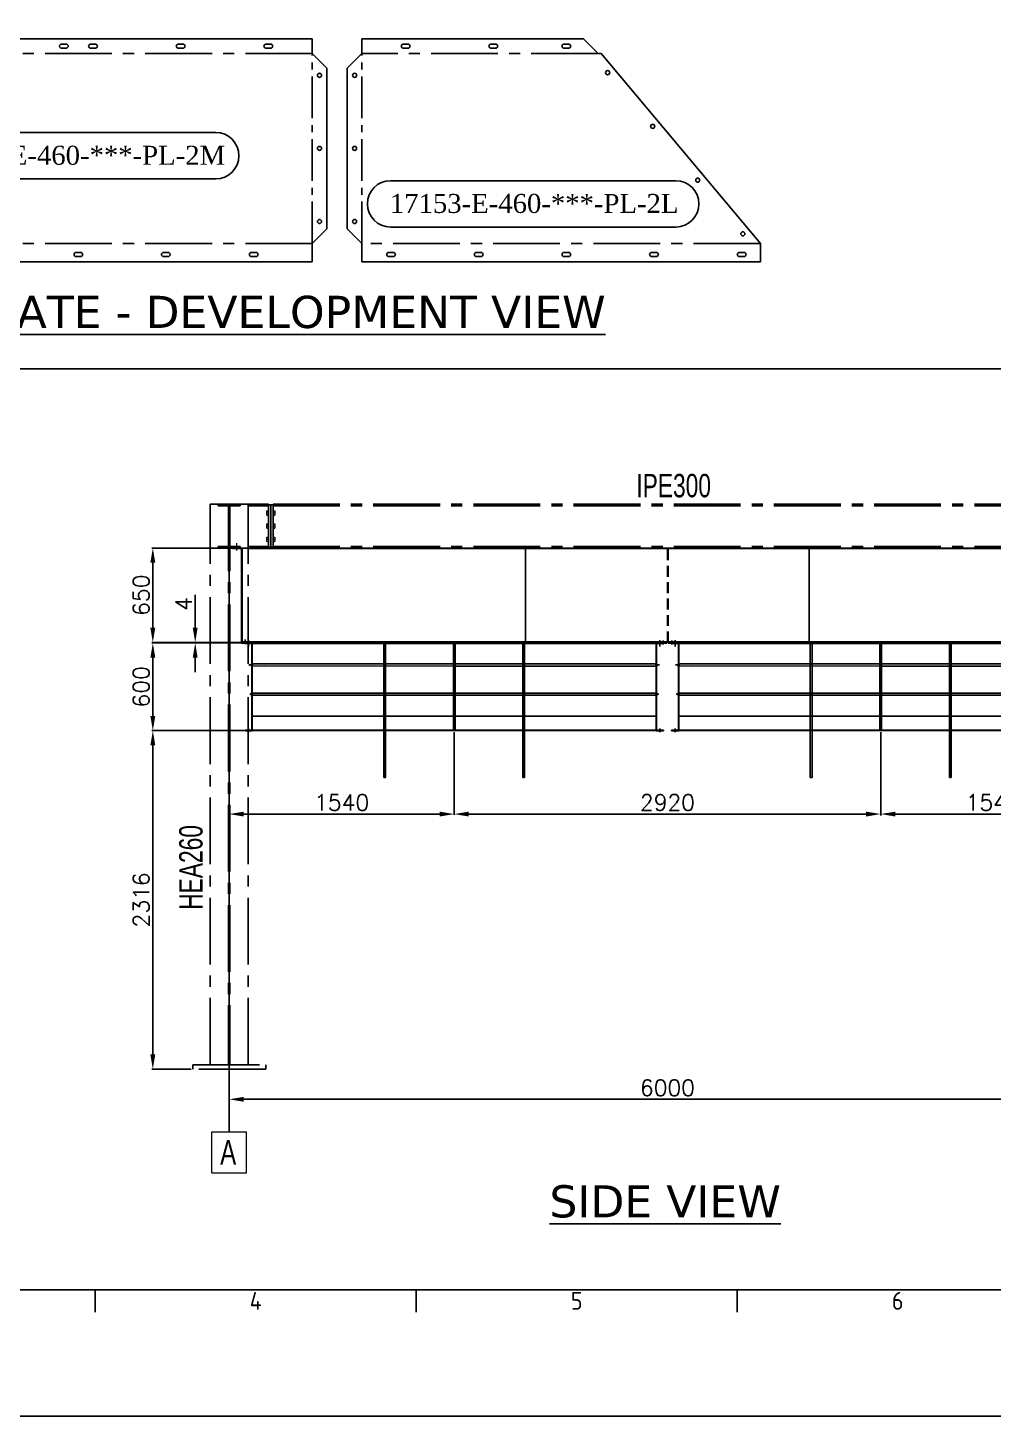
# Model space of a CAD drawing. Header units: inches. Extents: x 212980 to 238967, y -33384 to 2238.
# Drawn here: x 224353 to 227657, y -10625 to -5873 of the extents above; entities that cross this region are included whole.
import ezdxf
from ezdxf.enums import TextEntityAlignment as Align

# ---------------------------------------------------------------- set-up
doc = ezdxf.new("R2010")
doc.units = ezdxf.units.IN
doc.header["$LTSCALE"] = 15
doc.header["$MEASUREMENT"] = 0
for name, pattern in [('CENTER2', [28.575, 19.05, -3.175, 3.175, -3.175]), ('HIDDEN', [0.375, 0.25, -0.125]), ('XKITLINE00', [0])]:
    doc.linetypes.add(name, pattern=pattern)
doc.layers.get('Defpoints').update_dxf_attribs({"lineweight": 0})
for name, color, linetype in [('1', 1, 'Continuous'), ('3-TEXT', 7, 'Continuous'), ('5', 8, 'Continuous'), ('CADRE', 5, 'Continuous'), ('CLOWD', 3, 'Continuous'), ('line', 7, 'Continuous')]:
    doc.layers.add(name, color=color, linetype=linetype)
doc.layers.add('Bolt', color=7, linetype='Continuous', lineweight=0)
doc.layers.add('Part', color=2, linetype='Continuous', lineweight=0)
doc.styles.add('ARIAL_NARROW', font='ARIALN.TTF')
doc.styles.add('ISO Proportional', font='isocp.shx')
doc.styles.add('ROMANS', font='ROMANS.shx')
doc.styles.add('style7', font='times.ttf', dxfattribs={"height": 24})
doc.styles.add('ver', font='verdana.ttf')
doc.dimstyles.new('4', dxfattribs={"dimtxt": 55, "dimasz": 50, "dimexe": 3, "dimexo": 5, "dimgap": 12, "dimtad": 1, "dimdec": 0, "dimdsep": 46, "dimtxsty": 'ROMANS', "dimcen": 2.5, "dimclrd": 6, "dimclre": 6, "dimclrt": 2, "dimadec": 0, "dimazin": 0, "dimtfac": 1, "dimtdec": 0, "dimtmove": 0, "dimatfit": 3, "dimfxl": 1, "dimarcsym": 0})

# ---------------------------------------------------------------- blocks, each defined once
blk = doc.blocks.new('ZCF')
at = {"color": 3, "linetype": 'CENTER2', "ltscale": 7}
for p, q in [((137457.4, -43441), (137457.4, -43397.5)), ((140272.4, -43441), (140272.4, -43397.5)), ((140272.4, -43441), (140272.4, -43397.5)), ((137489.9, -43566), (137459.7, -43566)), ((140239.8, -43566), (140270.1, -43566)), ((140239.8, -43566), (140270.1, -43566)), ((137489.9, -43766), (137465.2, -43766)), ((140239.8, -43766), (140264.6, -43766)), ((140239.8, -43766), (140264.6, -43766))]:
    blk.add_line(p, q, dxfattribs=at)
for p, q in [((138859.2, -43419.2), (137564.8, -43419.1)), ((140156.1, -43419), (138870.5, -43419.2)), ((138859.2, -43558.7), (137566.7, -43558.6)), ((138859.2, -43573.4), (137566.9, -43573.3)), ((138870.5, -43558.7), (140154.1, -43558.6)), ((138870.5, -43573.4), (140153.8, -43573.4)), ((140248.2, -43558.6), (140251.4, -43558.6)), ((140248.2, -43573.4), (140251.4, -43573.4)), ((138859.2, -43758.7), (137566.7, -43758.6)), ((138859.2, -43773.4), (137566.9, -43773.3)), ((138870.5, -43758.7), (140154.1, -43758.6)), ((138870.5, -43773.4), (140153.8, -43773.4)), ((140248.2, -43758.6), (140251.4, -43758.6)), ((140248.2, -43773.4), (140251.4, -43773.4))]:
    blk.add_line(p, q)
at = {"color": 3, "linetype": 'CENTER2', "ltscale": 8}
for p, q in [((137457.4, -44027.2), (137457.4, -44000.7)), ((140272.4, -44027.2), (140272.4, -44000.7)), ((140272.4, -44027.2), (140272.4, -44000.7))]:
    blk.add_line(p, q, dxfattribs=at)
at = {"color": 42, "linetype": 'HIDDEN', "ltscale": 7}
blk.add_line((137482.4, -44012.8), (137484.2, -44012.8), dxfattribs=at)
at = {"layer": '1', "color": 0}
for p, q in [((138859.2, -43416), (138859.2, -44016)), ((138864.9, -43416), (138864.9, -44016)), ((138870.5, -43416), (138870.5, -44016)), ((137482.4, -44012.7), (138859.2, -44012.8))]:
    blk.add_line(p, q, dxfattribs=at)
at = {"layer": 'line'}
for p, q in [((137432.4, -43416), (140297.4, -43416)), ((137432.4, -43416), (137432.4, -43419.2)), ((137432.4, -43419.2), (137473.2, -43419.2)), ((137473.2, -43419.2), (137573.8, -43419)), ((137479.2, -43425.2), (137479.2, -43555.6)), ((137482.4, -43425.2), (137482.4, -43555.6)), ((140256.6, -43419.2), (140156.1, -43419)), ((140247.4, -43425.2), (140247.4, -43555.6)), ((140247.4, -43425.2), (140247.4, -43555.6)), ((140297.4, -43419.2), (140249.6, -43419.2)), ((140250.6, -43425.2), (140250.6, -43555.6)), ((140250.6, -43425.2), (140250.6, -43555.6)), ((140297.4, -43419.2), (140256.6, -43419.2)), ((140297.4, -43419.2), (140256.6, -43419.2)), ((140297.4, -43416), (140297.4, -43419.2)), ((140297.4, -43416), (140297.4, -43419.2)), ((137566.7, -43558.6), (137478.4, -43558.6)), ((137566.9, -43573.3), (137478.4, -43573.4)), ((137479.2, -43576.4), (137479.2, -43755.6)), ((137482.4, -43576.4), (137482.4, -43755.6)), ((140153.8, -43573.4), (140251.4, -43573.4)), ((140154.1, -43558.6), (140251.4, -43558.6)), ((140247.4, -43576.4), (140247.4, -43755.6)), ((140247.4, -43576.4), (140247.4, -43755.6)), ((140250.6, -43576.4), (140250.6, -43755.6)), ((140250.6, -43576.4), (140250.6, -43755.6)), ((137566.7, -43758.6), (137478.4, -43758.6)), ((137566.9, -43773.3), (137478.4, -43773.4)), ((137479.2, -43776.4), (137479.2, -44012.8)), ((137482.4, -43776.4), (137482.4, -44012.8)), ((140153.8, -43773.4), (140251.4, -43773.4)), ((140154.1, -43758.6), (140251.4, -43758.6)), ((140247.4, -43776.4), (140247.4, -44012.7)), ((140247.4, -43776.4), (140247.4, -44012.7)), ((140250.6, -43776.4), (140250.6, -43922.4)), ((140250.6, -43776.4), (140250.6, -44012.8)), ((137576.5, -43916), (137479.2, -43916)), ((137567.6, -43915.8), (138859.2, -43916)), ((138870.5, -43916), (140153.2, -43916)), ((140153.2, -43916), (140250.6, -43916)), ((140247.4, -43916), (140250.6, -43916)), ((137432.4, -44012.8), (137468.4, -44012.8)), ((137432.4, -44016), (137432.4, -44012.8)), ((137432.4, -44012.8), (137479.2, -44012.8)), ((137432.4, -44016), (137432.4, -44012.8)), ((137468.4, -44016), (137432.4, -44016)), ((137432.4, -44016), (137482.4, -44016)), ((137457.4, -44016), (140247.4, -44015.8)), ((140247.4, -44012.6), (138870.5, -44012.8)), ((140247.4, -44016), (140247.4, -44012.8)), ((140247.4, -44016), (140247.4, -44012.8)), ((140297.4, -44016), (140247.4, -44016)), ((140297.4, -44016), (140247.4, -44016)), ((140297.4, -44012.8), (140250.6, -44012.8)), ((140297.4, -44012.8), (140261.4, -44012.8)), ((140261.4, -44016), (140297.4, -44016)), ((140261.4, -44016), (140297.4, -44016)), ((140297.4, -44012.8), (140272.4, -44012.8)), ((140297.4, -44012.8), (140272.4, -44012.8)), ((140297.4, -44016), (140297.4, -44012.8)), ((140297.4, -44016), (140297.4, -44012.8)), ((140297.4, -44016), (140297.4, -44012.8)), ((140297.4, -44016), (140297.4, -44012.8))]:
    blk.add_line(p, q, dxfattribs=at)
for centre, radius, start, end in [((137473.2, -43425.2), 9.2, 0, 90), ((137473.2, -43425.2), 6, 0, 90), ((140256.6, -43425.2), 9.2, 90, 180), ((140256.6, -43425.2), 9.2, 90, 180), ((140256.6, -43425.2), 6, 90, 180), ((140256.6, -43425.2), 6, 90, 180), ((137479.2, -43566), 6, 120, 240), ((137473.2, -43555.6), 6, 300, 0), ((137473.2, -43576.4), 6, 0, 60), ((137482.4, -43566), 6, 120, 240), ((137476.4, -43555.6), 6, 300, 0), ((137476.4, -43576.4), 6, 0, 60), ((140253.4, -43555.6), 6, 180, 240), ((140253.4, -43555.6), 6, 180, 240), ((140253.4, -43576.4), 6, 120, 180), ((140253.4, -43576.4), 6, 120, 180), ((140247.4, -43566), 6, 300, 60), ((140247.4, -43566), 6, 300, 60), ((140256.6, -43555.6), 6, 180, 240), ((140256.6, -43555.6), 6, 180, 240), ((140256.6, -43576.4), 6, 120, 180), ((140256.6, -43576.4), 6, 120, 180), ((140250.6, -43566), 6, 300, 60), ((140250.6, -43566), 6, 300, 60), ((137479.2, -43766), 6, 120, 240), ((137473.2, -43755.6), 6, 300, 0), ((137473.2, -43776.4), 6, 0, 60), ((137482.4, -43766), 6, 120, 240), ((137476.4, -43755.6), 6, 300, 0), ((137476.4, -43776.4), 6, 0, 60), ((140253.4, -43755.6), 6, 180, 240), ((140253.4, -43755.6), 6, 180, 240), ((140253.4, -43776.4), 6, 120, 180), ((140253.4, -43776.4), 6, 120, 180), ((140247.4, -43766), 6, 300, 60), ((140247.4, -43766), 6, 300, 60), ((140256.6, -43755.6), 6, 180, 240), ((140256.6, -43755.6), 6, 180, 240), ((140256.6, -43776.4), 6, 120, 180), ((140256.6, -43776.4), 6, 120, 180), ((140250.6, -43766), 6, 300, 60), ((140250.6, -43766), 6, 300, 60)]:
    blk.add_arc(centre, radius, start, end, dxfattribs=at)
blk = doc.blocks.new('*D4')
at = {"color": 6, "lineweight": -2, "ltscale": 200, "transparency": 16777216}
for p, q in [((225042.1, -8306.9), (225042.1, -8566.9)), ((225812.1, -8389.9), (225812.1, -8566.9)), ((225092.1, -8563.9), (225762.1, -8563.9))]:
    blk.add_line(p, q, dxfattribs=at)
at = {"color": 6, "ltscale": 200, "transparency": 16777216}
for points in [[(225092.1, -8555.6), (225092.1, -8572.3), (225042.1, -8563.9)], [(225762.1, -8555.6), (225762.1, -8572.3), (225812.1, -8563.9)]]:
    blk.add_solid(points, dxfattribs=at)
at = {"layer": 'Defpoints', "color": 0, "ltscale": 200, "transparency": 16777216}
for p in [(225042.1, -8301.9), (225812.1, -8384.9), (225812.1, -8563.9)]:
    blk.add_point(p, dxfattribs=at)
at = {"color": 2, "ltscale": 200, "transparency": 16777216, "insert": (225427.1, -8524.4), "char_height": 55, "attachment_point": 5, "style": 'ROMANS'}
blk.add_mtext('1540', dxfattribs=at)
blk = doc.blocks.new('*D5')
at = {"color": 6, "lineweight": -2, "ltscale": 200, "transparency": 16777216}
for p, q in [((225812.1, -8283.6), (225812.1, -8566.9)), ((227272.1, -8283.6), (227272.1, -8566.9)), ((225862.1, -8563.9), (227222.1, -8563.9))]:
    blk.add_line(p, q, dxfattribs=at)
at = {"color": 6, "ltscale": 200, "transparency": 16777216}
for points in [[(225862.1, -8555.6), (225862.1, -8572.3), (225812.1, -8563.9)], [(227222.1, -8555.6), (227222.1, -8572.3), (227272.1, -8563.9)]]:
    blk.add_solid(points, dxfattribs=at)
at = {"layer": 'Defpoints', "color": 0, "ltscale": 200, "transparency": 16777216}
for p in [(225812.1, -8278.6), (227272.1, -8278.6), (227272.1, -8563.9)]:
    blk.add_point(p, dxfattribs=at)
at = {"color": 2, "ltscale": 200, "transparency": 16777216, "insert": (226542.1, -8524.4), "char_height": 55, "attachment_point": 5, "style": 'ROMANS'}
blk.add_mtext('2920', dxfattribs=at)
blk = doc.blocks.new('*D6')
at = {"color": 6, "lineweight": -2, "ltscale": 200, "transparency": 16777216}
for p, q in [((228042.1, -8261.4), (228042.1, -8566.9)), ((227272.1, -8568.9), (227272.1, -8566.9)), ((227322.1, -8563.9), (227992.1, -8563.9))]:
    blk.add_line(p, q, dxfattribs=at)
at = {"color": 6, "ltscale": 200, "transparency": 16777216}
for points in [[(227322.1, -8555.6), (227322.1, -8572.3), (227272.1, -8563.9)], [(227992.1, -8555.6), (227992.1, -8572.3), (228042.1, -8563.9)]]:
    blk.add_solid(points, dxfattribs=at)
at = {"layer": 'Defpoints', "color": 0, "ltscale": 200, "transparency": 16777216}
for p in [(228042.1, -8256.4), (227272.1, -8563.9), (228042.1, -8563.9)]:
    blk.add_point(p, dxfattribs=at)
at = {"color": 2, "ltscale": 200, "transparency": 16777216, "insert": (227657.1, -8524.4), "char_height": 55, "attachment_point": 5, "style": 'ROMANS'}
blk.add_mtext('1540', dxfattribs=at)
blk = doc.blocks.new('*D7')
at = {"color": 6, "lineweight": -2, "ltscale": 200, "transparency": 16777216}
for p, q in [((225042.1, -9542.5), (225042.1, -9543)), ((225092.1, -9540), (227992.1, -9540)), ((228042.1, -9542.5), (228042.1, -9543))]:
    blk.add_line(p, q, dxfattribs=at)
at = {"color": 6, "ltscale": 200, "transparency": 16777216}
for points in [[(225092.1, -9531.7), (225092.1, -9548.4), (225042.1, -9540)], [(227992.1, -9531.7), (227992.1, -9548.4), (228042.1, -9540)]]:
    blk.add_solid(points, dxfattribs=at)
at = {"layer": 'Defpoints', "color": 0, "ltscale": 200, "transparency": 16777216}
for p in [(225042.1, -9537.5), (228042.1, -9537.5), (228042.1, -9540)]:
    blk.add_point(p, dxfattribs=at)
at = {"color": 2, "ltscale": 200, "transparency": 16777216, "insert": (226542.1, -9500.5), "char_height": 55, "attachment_point": 5, "style": 'ROMANS'}
blk.add_mtext('6000', dxfattribs=at)
blk = doc.blocks.new('*D8')
at = {"color": 6, "lineweight": -2, "ltscale": 200, "transparency": 16777216}
for p, q in [((225088.4, -7978.5), (224777.7, -7978.5)), ((224780.7, -8028.5), (224780.7, -8228.5)), ((225090.9, -8278.5), (224777.7, -8278.5))]:
    blk.add_line(p, q, dxfattribs=at)
at = {"color": 6, "ltscale": 200, "transparency": 16777216}
for points in [[(224772.4, -8028.5), (224789.1, -8028.5), (224780.7, -7978.5)], [(224772.4, -8228.5), (224789.1, -8228.5), (224780.7, -8278.5)]]:
    blk.add_solid(points, dxfattribs=at)
at = {"layer": 'Defpoints', "color": 0, "ltscale": 200, "transparency": 16777216}
for p in [(225093.4, -7978.5), (224780.7, -8278.5), (225095.9, -8278.5)]:
    blk.add_point(p, dxfattribs=at)
at = {"color": 2, "ltscale": 200, "transparency": 16777216, "insert": (224741.2, -8128.5), "char_height": 55, "attachment_point": 5, "rotation": 90, "style": 'ROMANS'}
blk.add_mtext('600', dxfattribs=at)
blk = doc.blocks.new('*D9')
at = {"color": 6, "lineweight": -2, "ltscale": 200, "transparency": 16777216}
for p, q in [((225092.5, -8278.5), (224777.7, -8278.5)), ((224780.7, -9386.6), (224780.7, -8328.5)), ((224912.1, -9436.6), (224777.7, -9436.6))]:
    blk.add_line(p, q, dxfattribs=at)
at = {"color": 6, "ltscale": 200, "transparency": 16777216}
for points in [[(224772.4, -8328.5), (224789.1, -8328.5), (224780.7, -8278.5)], [(224772.4, -9386.6), (224789.1, -9386.6), (224780.7, -9436.6)]]:
    blk.add_solid(points, dxfattribs=at)
at = {"layer": 'Defpoints', "color": 0, "ltscale": 200, "transparency": 16777216}
for p in [(224780.7, -8278.5), (225097.5, -8278.5), (224917.1, -9436.6)]:
    blk.add_point(p, dxfattribs=at)
at = {"color": 2, "ltscale": 200, "transparency": 16777216, "insert": (224741.2, -8857.6), "char_height": 55, "attachment_point": 5, "rotation": 90, "style": 'ROMANS'}
blk.add_mtext('2316', dxfattribs=at)
blk = doc.blocks.new('KADR')
at = {"layer": 'CADRE', "color": 2}
for p, q in [((224978.9, -7198.2), (224978.9, -7100.9)), ((226374.3, -7198.2), (226374.3, -7100.9)), ((227769.7, -7198.2), (227769.7, -7100.9))]:
    blk.add_line(p, q, dxfattribs=at)
at = {"layer": 'CADRE', "color": 1}
blk.add_lwpolyline([(220145.5, -7651), (243248.6, -7651), (243248.6, 8686.2), (220145.5, 8686.2)], close=True, dxfattribs=at)
at = {"layer": 'CADRE'}
blk.add_lwpolyline([(220695.6, -7100.9), (242698.5, -7100.9), (242698.5, 8136.1), (220695.6, 8136.1)], close=True, dxfattribs=at)
at = {"layer": 'CADRE', "color": 2, "style": 'ISO Proportional'}
for s, p in [('4', (225676.6, -7149.5)), ('5', (227072, -7149.5)), ('6', (228467.4, -7149.5))]:
    blk.add_text(s, height=77.8, dxfattribs=at).set_placement(p, align=Align.MIDDLE)
blk = doc.blocks.new('*D121')
at = {"color": 6, "lineweight": -2, "ltscale": 200, "transparency": 16777216}
for p, q in [((225105.9, -7653.5), (224777.7, -7653.5)), ((224780.7, -7703.5), (224780.7, -7926.5)), ((225410.3, -7976.5), (224777.7, -7976.5))]:
    blk.add_line(p, q, dxfattribs=at)
at = {"color": 6, "ltscale": 200, "transparency": 16777216}
for points in [[(224772.4, -7703.5), (224789.1, -7703.5), (224780.7, -7653.5)], [(224772.4, -7926.5), (224789.1, -7926.5), (224780.7, -7976.5)]]:
    blk.add_solid(points, dxfattribs=at)
at = {"layer": 'Defpoints', "color": 0, "ltscale": 200, "transparency": 16777216}
for p in [(225110.9, -7653.5), (224780.7, -7976.5), (225415.3, -7976.5)]:
    blk.add_point(p, dxfattribs=at)
at = {"color": 2, "ltscale": 200, "transparency": 16777216, "insert": (224741.2, -7815), "char_height": 55, "attachment_point": 5, "rotation": 90, "style": 'ROMANS'}
blk.add_mtext('650', dxfattribs=at)
blk = doc.blocks.new('*D120')
at = {"color": 6, "lineweight": -2, "ltscale": 200, "transparency": 16777216}
for p, q in [((224925.8, -7926.5), (224925.8, -7813.2)), ((224883, -7978.5), (224928.8, -7978.5)), ((224883.6, -7976.5), (224928.8, -7976.5)), ((224925.8, -7978.5), (224925.8, -7976.5)), ((224925.8, -8028.5), (224925.8, -8078.5))]:
    blk.add_line(p, q, dxfattribs=at)
at = {"color": 6, "ltscale": 200, "transparency": 16777216}
for points in [[(224917.4, -7926.5), (224934.1, -7926.5), (224925.8, -7976.5)], [(224917.4, -8028.5), (224934.1, -8028.5), (224925.8, -7978.5)]]:
    blk.add_solid(points, dxfattribs=at)
at = {"layer": 'Defpoints', "color": 0, "ltscale": 200, "transparency": 16777216}
for p in [(224878, -7978.5), (224878.6, -7976.5), (224925.8, -7976.5)]:
    blk.add_point(p, dxfattribs=at)
at = {"color": 2, "ltscale": 200, "transparency": 16777216, "insert": (224886.3, -7844.9), "char_height": 55, "attachment_point": 5, "rotation": 90, "style": 'ROMANS'}
blk.add_mtext('4', dxfattribs=at)

msp = doc.modelspace()

# ---------------------------------------------------------------- linework, layer by layer
for p, q in [((223726.18, -5911.01), (225326.18, -5911.01)), ((226254.68, -5911.01), (225496.18, -5911.01)), ((225376.18, -6011.01), (225326.18, -5961.01)), ((225446.18, -6011.01), (225496.18, -5961.01)), ((226314.68, -5961.01), (226304.68, -5961.01)), ((226860.1, -6611.01), (226314.68, -5961.01)), ((225376.18, -6011.01), (225376.18, -6561.01)), ((225446.18, -6011.01), (225446.18, -6561.01)), ((225376.18, -6561.01), (225326.18, -6611.01)), ((225446.18, -6561.01), (225496.18, -6611.01)), ((226860.1, -6611.01), (226860.1, -6674.01)), ((225326.18, -6674.01), (223726.18, -6674.01)), ((225496.18, -6674.01), (226860.1, -6674.01)), ((226056.64, -7976.57), (226056.64, -7653.57)), ((227027.64, -7976.57), (227027.64, -7653.57)), ((225570.93, -7980.15), (225570.96, -8438.5)), ((225576.93, -7980.15), (225576.96, -8438.5)), ((226047.37, -7980.15), (226047.33, -8438.5)), ((226053.37, -7980.15), (226053.33, -8438.5)), ((226542.15, -7974.57), (226569.65, -7974.57)), ((226542.15, -7976.57), (226569.65, -7976.57)), ((226569.65, -7976.57), (226569.65, -7974.57)), ((227030.93, -7980.15), (227030.96, -8438.5)), ((227036.93, -7980.15), (227036.96, -8438.5)), ((227507.37, -7980.15), (227507.33, -8438.5)), ((227513.37, -7980.15), (227513.33, -8438.5)), ((225570.96, -8438.5), (225576.96, -8438.5)), ((226053.33, -8438.5), (226047.33, -8438.5)), ((227030.96, -8438.5), (227036.96, -8438.5)), ((227513.33, -8438.5), (227507.33, -8438.5))]:
    msp.add_line(p, q)
at = {"color": 7, "ltscale": 200}
for p, q in [((225326.18, -5961.01), (225326.18, -5911.01)), ((225496.18, -5961.01), (225496.18, -5911.01)), ((226304.68, -5961.01), (226254.68, -5911.01)), ((225326.18, -6611.01), (225326.18, -6674.01)), ((225496.18, -6611.01), (225496.18, -6674.01)), ((221211.32, -7039.91), (227846.68, -7039.91))]:
    msp.add_line(p, q, dxfattribs=at)
at = {"color": 3, "linetype": 'CENTER2', "ltscale": 0.8}
for p, q in [((223726.18, -5961.01), (225326.18, -5961.01)), ((226304.68, -5961.01), (225496.18, -5961.01)), ((223726.18, -6611.01), (225326.18, -6611.01)), ((226860.1, -6611.01), (225496.18, -6611.01)), ((224977.15, -9421.57), (224977.15, -7503.57)), ((225107.15, -7503.57), (224977.15, -7503.57)), ((225004.65, -7508.92), (225004.65, -7503.57)), ((225004.65, -7503.57), (225079.65, -7503.57)), ((225040.27, -7503.57), (225040.27, -9421.57)), ((225042.15, -9651.23), (225042.15, -7503.57)), ((225044.02, -7503.57), (225044.02, -9421.57)), ((225079.65, -7503.57), (225079.65, -7508.92)), ((225107.15, -9421.57), (225107.15, -7503.57)), ((225107.15, -7503.57), (225177.15, -7503.57)), ((225177.15, -7506.07), (225177.15, -7503.57)), ((225177.15, -7651.07), (225177.15, -7506.07)), ((225177.15, -7506.07), (225184.65, -7506.07)), ((225184.65, -7651.07), (225184.65, -7506.07)), ((225184.65, -7651.07), (225184.65, -7506.07)), ((225184.65, -7506.07), (225192.15, -7506.07)), ((225192.15, -7651.07), (225192.15, -7506.07)), ((225192.2, -7503.57), (225192.2, -7653.57)), ((225192.2, -7503.57), (227892.2, -7503.57)), ((225040.37, -7508.92), (225004.65, -7508.92)), ((225040.37, -7648.22), (225040.37, -7508.92)), ((225079.65, -7508.92), (225043.92, -7508.92)), ((225043.92, -7508.92), (225043.92, -7648.22)), ((225107.15, -7508.92), (225177.15, -7508.92)), ((225192.2, -7508.92), (227892.2, -7508.92)), ((225004.65, -7648.22), (225040.37, -7648.22)), ((225043.92, -7648.22), (225079.65, -7648.22)), ((225079.65, -7648.22), (225079.65, -7653.57)), ((225107.15, -7648.22), (225177.15, -7648.22)), ((225192.2, -7648.22), (227892.2, -7648.22)), ((225079.65, -7653.57), (225004.65, -7653.57)), ((225079.65, -7653.57), (225004.65, -7653.57)), ((225177.15, -7651.07), (225184.65, -7651.07)), ((225177.15, -7653.57), (225177.15, -7651.07)), ((225184.65, -7651.07), (225192.15, -7651.07)), ((224917.15, -9436.57), (224917.15, -9421.57)), ((224917.15, -9421.57), (225167.15, -9421.57)), ((225167.15, -9436.57), (224917.15, -9436.57)), ((225107.15, -9421.57), (224977.15, -9421.57)), ((225167.15, -9421.57), (225167.15, -9436.57))]:
    msp.add_line(p, q, dxfattribs=at)
at = {"color": 3, "linetype": 'CENTER2', "ltscale": 0.5}
for p, q in [((225326.18, -6611.01), (225326.18, -5961.01)), ((225496.18, -6611.01), (225496.18, -5961.01))]:
    msp.add_line(p, q, dxfattribs=at)
at = {"color": 11, "linetype": 'HIDDEN', "ltscale": 10}
for p, q in [((226542.15, -7976.57), (226542.15, -7653.57)), ((226544.15, -7976.57), (226544.15, -7653.57))]:
    msp.add_line(p, q, dxfattribs=at)
at = {"color": 3, "ltscale": 200}
for p, q in [((225096.89, -7978.53), (225096.89, -7966.51)), ((226527.14, -7984.11), (226527.14, -7970.13)), ((226557.15, -7984.11), (226557.15, -7970.13))]:
    msp.add_line(p, q, dxfattribs=at)
at = {"color": 1, "ltscale": 200}
msp.add_line((225108.39, -7978.53), (226515.89, -7978.53), dxfattribs=at)
for points in [[(224468.27, -5943.01, -1), (224468.27, -5929.01), (224484.27, -5929.01, -1), (224484.27, -5943.01)], [(224584.1, -5943.01, 1), (224584.1, -5929.01), (224568.1, -5929.01, 1), (224568.1, -5943.01)], [(224884.1, -5943.01, 1), (224884.1, -5929.01), (224868.1, -5929.01, 1), (224868.1, -5943.01)], [(225184.1, -5943.01, 1), (225184.1, -5929.01), (225168.1, -5929.01, 1), (225168.1, -5943.01)], [(225654.1, -5943.01, 1), (225654.1, -5929.01), (225638.1, -5929.01, 1), (225638.1, -5943.01)], [(225954.1, -5943.01, 1), (225954.1, -5929.01), (225938.1, -5929.01, 1), (225938.1, -5943.01)], [(226204.1, -5943.01, 1), (226204.1, -5929.01), (226188.1, -5929.01, 1), (226188.1, -5943.01)], [(224518.18, -6656.01, -1), (224518.18, -6642.01), (224534.18, -6642.01, -1), (224534.18, -6656.01)], [(224833.18, -6656.01, 1), (224833.18, -6642.01), (224817.18, -6642.01, 1), (224817.18, -6656.01)], [(225134.18, -6656.01, 1), (225134.18, -6642.01), (225118.18, -6642.01, 1), (225118.18, -6656.01)], [(225604.1, -6656.01, 1), (225604.1, -6642.01), (225588.1, -6642.01, 1), (225588.1, -6656.01)], [(225904.1, -6656.01, 1), (225904.1, -6642.01), (225888.1, -6642.01, 1), (225888.1, -6656.01)], [(226204.1, -6656.01, 1), (226204.1, -6642.01), (226188.1, -6642.01, 1), (226188.1, -6656.01)], [(226504.1, -6656.01, 1), (226504.1, -6642.01), (226488.1, -6642.01, 1), (226488.1, -6656.01)], [(226804.1, -6656.01, 1), (226804.1, -6642.01), (226788.1, -6642.01, 1), (226788.1, -6656.01)]]:
    msp.add_lwpolyline(points, format="xyb", close=True)
for points in [[(225054.65, -7653.57), (225086.39, -7653.57), (225086.39, -7655.57), (225054.65, -7655.57)], [(225084.64, -7976.57), (225086.64, -7976.57), (225086.64, -7653.57), (225084.64, -7653.57)], [(225112.39, -7653.57), (227971.9, -7653.57), (227971.9, -7655.57), (225112.39, -7655.57)], [(226544.15, -7653.57), (226507.15, -7653.57), (226507.15, -7655.57), (226544.15, -7655.57)], [(225109.39, -7976.57), (225084.64, -7976.57), (225084.64, -7974.57), (225109.39, -7974.57)], [(225084.64, -7976.57), (226539.64, -7976.57), (226539.64, -7978.53), (225084.64, -7978.53)], [(225086.64, -7976.57), (227997.65, -7976.57), (227997.65, -7974.57), (225086.64, -7974.57)], [(227999.65, -7976.57), (226544.65, -7976.57), (226544.65, -7978.53), (227999.65, -7978.53)]]:
    msp.add_lwpolyline(points, close=True)
at = {"color": 7, "ltscale": 200}
for centre in [(225351.18, -6036.01), (225471.18, -6036.01), (226337.31, -6026.87), (226491.58, -6210.73), (225351.18, -6286.01), (225471.18, -6286.01), (226645.85, -6394.58), (225351.18, -6536.01), (225471.18, -6536.01), (226800.12, -6578.43)]:
    msp.add_circle(centre, 7, dxfattribs=at)
at = {"layer": '5', "color": 6}
for points in [[(224035.64, -6390.29), (224996.05, -6390.29, 1), (224996.05, -6231.57), (224035.64, -6231.57, 1)], [(225594.52, -6555.15), (226570.23, -6555.15, 1), (226570.23, -6396.43), (225594.52, -6396.43, 1)]]:
    msp.add_lwpolyline(points, format="xyb", close=True, dxfattribs=at)
at = {"layer": 'Bolt', "linetype": 'XKITLINE00', "lineweight": 0}
for p, q in [((225170.55, -7541.07), (225170.55, -7526.07)), ((225170.55, -7526.07), (225177.15, -7526.07)), ((225170.55, -7533.57), (225177.15, -7533.57)), ((225170.55, -7541.07), (225177.15, -7541.07)), ((225192.15, -7526.07), (225198.75, -7526.07)), ((225192.15, -7533.57), (225198.75, -7533.57)), ((225192.15, -7541.07), (225198.75, -7541.07)), ((225198.75, -7526.07), (225198.75, -7541.07)), ((225170.55, -7586.07), (225170.55, -7571.07)), ((225170.55, -7571.07), (225177.15, -7571.07)), ((225170.55, -7578.57), (225177.15, -7578.57)), ((225170.55, -7586.07), (225177.15, -7586.07)), ((225192.15, -7571.07), (225198.75, -7571.07)), ((225192.15, -7578.57), (225198.75, -7578.57)), ((225192.15, -7586.07), (225198.75, -7586.07)), ((225198.75, -7571.07), (225198.75, -7586.07)), ((225170.55, -7631.07), (225170.55, -7616.07)), ((225170.55, -7616.07), (225177.15, -7616.07)), ((225170.55, -7623.57), (225177.15, -7623.57)), ((225170.55, -7631.07), (225177.15, -7631.07)), ((225192.15, -7616.07), (225198.75, -7616.07)), ((225192.15, -7623.57), (225198.75, -7623.57)), ((225192.15, -7631.07), (225198.75, -7631.07)), ((225198.75, -7616.07), (225198.75, -7631.07))]:
    msp.add_line(p, q, dxfattribs=at)
at = {"layer": 'CLOWD', "linetype": 'XKITLINE00', "lineweight": 0}
for p, q in [((224983.25, -9651.23), (225101.05, -9651.23)), ((224983.25, -9791.85), (224983.25, -9651.23)), ((225101.05, -9791.85), (225101.05, -9651.23)), ((224983.25, -9791.85), (225101.05, -9791.85))]:
    msp.add_line(p, q, dxfattribs=at)
at = {"layer": 'Part', "linetype": 'XKITLINE00', "lineweight": 0}
for p, q in [((225004.65, -7653.57), (225004.65, -7648.22)), ((225107.15, -7653.57), (225177.15, -7653.57)), ((225192.2, -7653.57), (227892.2, -7653.57))]:
    msp.add_line(p, q, dxfattribs=at)
at = {"layer": 'Part', "color": 3, "linetype": 'XKITLINE00', "lineweight": 0}
msp.add_line((225067.15, -7637.33), (225067.15, -7662.51), dxfattribs=at)

# ---------------------------------------------------------------- block references
at = {"color": 11, "xscale": 0.7873079009283485, "yscale": 0.7873079009283485, "zscale": 0.7873079009283485}
msp.add_blockref('KADR', (47455.95, -4600.86), dxfattribs=at)
at = {"xscale": 0.5, "yscale": 0.5, "zscale": 0.5}
for p in [(156379.71, 13729.45), (157839.71, 13729.45)]:
    msp.add_blockref('ZCF', p, dxfattribs=at)

# ---------------------------------------------------------------- texts
at = {"color": 3, "linetype": 'CENTER2', "ltscale": 0.8, "style": 'ARIAL_NARROW', "width": 0.85}
msp.add_text('IPE300', height=80, dxfattribs=at).set_placement((226435.54, -7479.86))
msp.add_text('HEA260', height=80, rotation=90.00021, dxfattribs=at).set_placement((224950.92, -8891.52))
at = {"layer": '3-TEXT', "color": 2, "style": 'ver'}
for s, p in [('%%uPLENUM & DECK PLATE - DEVELOPMENT VIEW', (222838.37, -6900.37, 13429.97)), ('%%uSIDE VIEW', (226138.18, -9944.11))]:
    msp.add_text(s, height=110, dxfattribs=at).set_placement(p)
at = {"layer": '5', "color": 2, "style": 'style7'}
for s, p in [('17153-E-460-***-PL-2M', (224520.64, -6309.44)), ('17153-E-460-***-PL-2L', (226085.83, -6474.29))]:
    msp.add_text(s, height=65.0496, dxfattribs=at).set_placement(p, align=Align.MIDDLE_CENTER)
at = {"layer": 'CLOWD', "style": 'ARIAL_NARROW', "width": 0.85}
msp.add_text('A', height=84.38, dxfattribs=at).set_placement((225011.37, -9763.73))

# ---------------------------------------------------------------- dimensions: what is measured, and where the dimension line sits
at = {"color": 11, "ltscale": 200}
dim = msp.add_linear_dim(base=(224780.73, -7976.53), p1=(225110.91, -7653.53), p2=(225415.33, -7976.53), angle=90, text='650', dimstyle='4', override={"dimlfac": 2}, dxfattribs=at)
dim.commit()
dim.dimension.update_dxf_attribs({"geometry": '*D121', "text_midpoint": (224741.23, -7815.03)})
for base, p1, p2, picture, middle in [((224925.75, -7976.53), (224877.99, -7978.53), (224878.56, -7976.53), '*D120', (224886.25, -7844.89)), ((224780.73, -8278.53), (225093.38, -7978.53), (225095.89, -8278.53), '*D8', (224741.23, -8128.53)), ((224780.73, -8278.53), (224917.15, -9436.57), (225097.47, -8278.53), '*D9', (224741.23, -8857.55))]:
    dim = msp.add_linear_dim(base=base, p1=p1, p2=p2, angle=90, dimstyle='4', override={"dimlfac": 2}, dxfattribs=at)
    dim.commit()
    dim.dimension.update_dxf_attribs({"geometry": picture, "text_midpoint": middle})
for base, p1, p2, picture, middle in [((228042.15, -8563.95), (227272.15, -8563.95), (228042.15, -8256.41), '*D6', (227657.15, -8524.45)), ((225812.15, -8563.95), (225042.15, -8301.86), (225812.15, -8384.88), '*D4', (225427.15, -8524.45)), ((227272.15, -8563.95), (225812.15, -8278.57), (227272.15, -8278.57), '*D5', (226542.15, -8524.45)), ((228042.15, -9540.04), (225042.15, -9537.54), (228042.15, -9537.54), '*D7', (226542.15, -9500.54))]:
    dim = msp.add_linear_dim(base=base, p1=p1, p2=p2, dimstyle='4', override={"dimlfac": 2}, dxfattribs=at)
    dim.commit()
    dim.dimension.update_dxf_attribs({"geometry": picture, "text_midpoint": middle})

doc.saveas('drawing.dxf')
